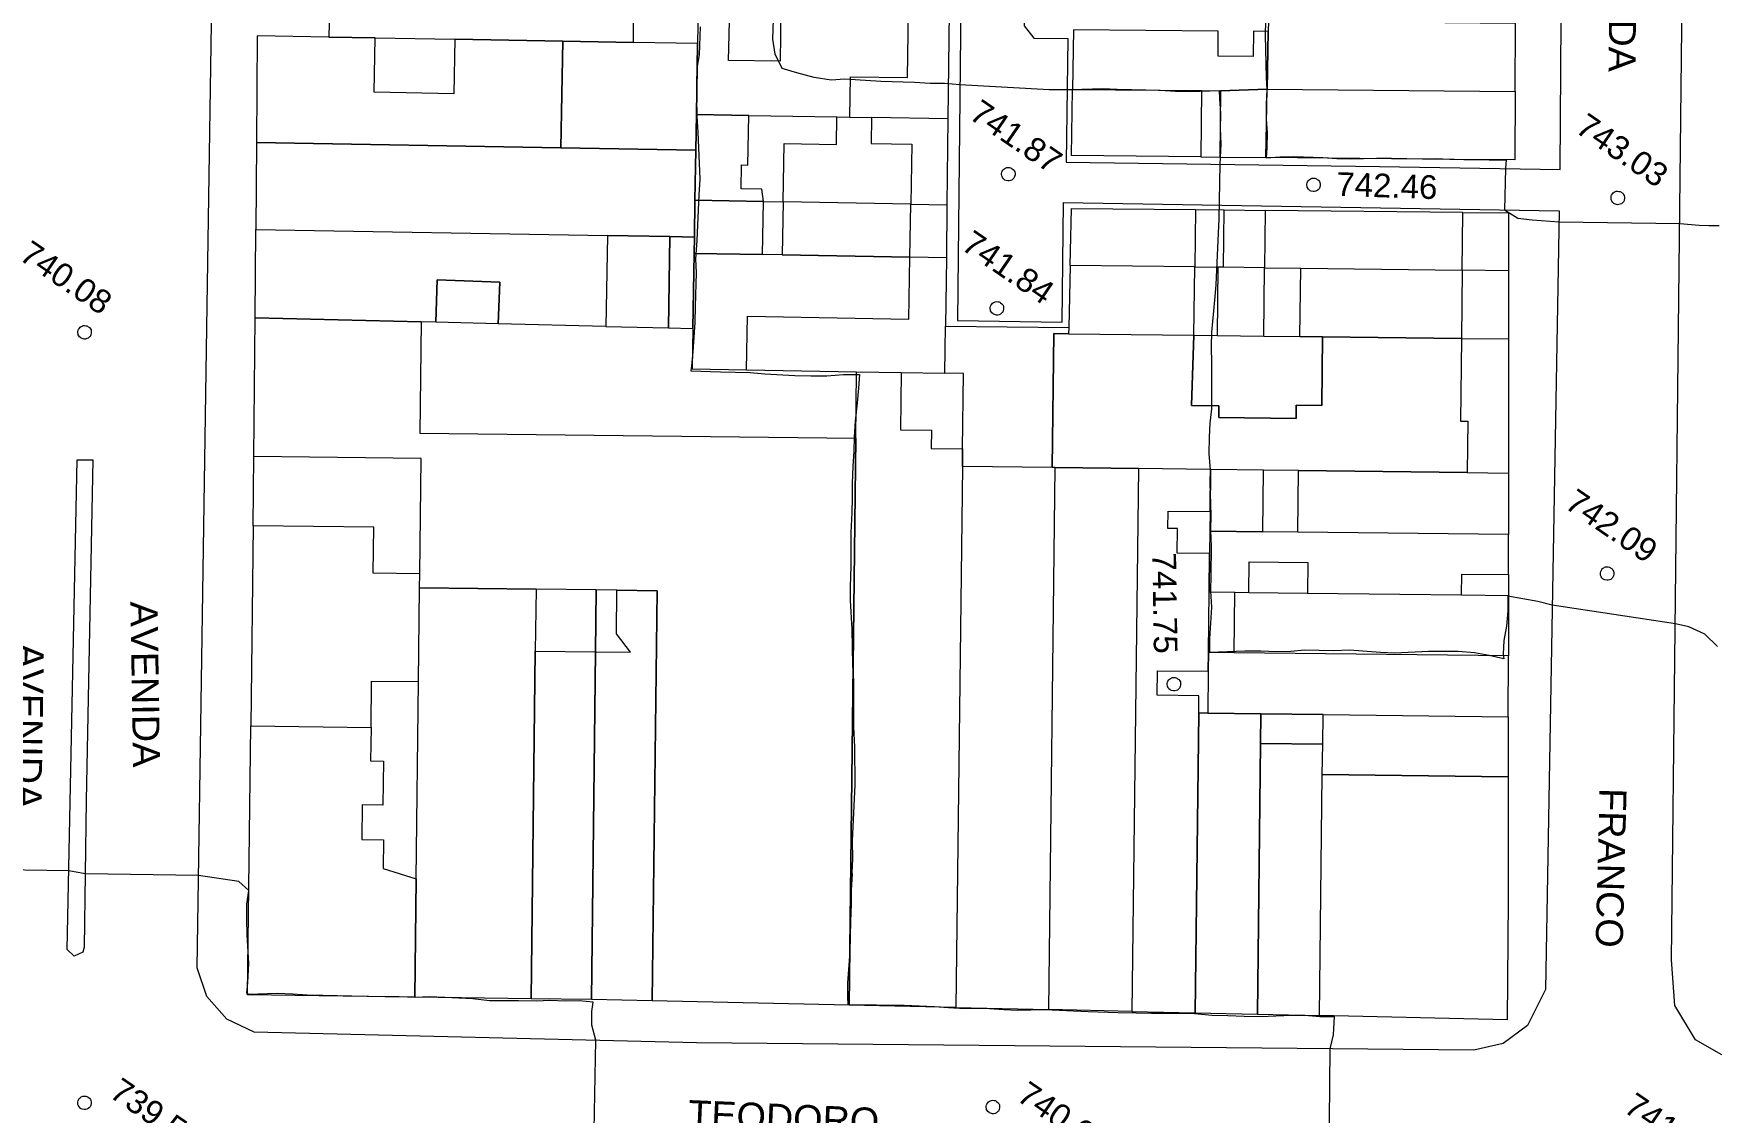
# Model space of a CAD drawing. Header units: metres. Extents: x 322294 to 7190115, y 7390841 to 10157759.
# Drawn here: x 323466.7 to 323591, y 7393247.5 to 7393327.2 of the extents above; entities that cross this region are included whole.
import ezdxf
from ezdxf.enums import TextEntityAlignment as Align

# ---------------------------------------------------------------- set-up
doc = ezdxf.new("R2010")
doc.units = ezdxf.units.M
doc.layers.get('0').update_dxf_attribs({"lineweight": 18})
for name, color, linetype, lineweight in [('100_SIST_VIARIO_MEIO_FIO', 1, 'Continuous', 18), ('108_SEP_FIS_CANT_CENT_ILHA', 7, 'Continuous', 18), ('144_P_DUPLA_ASF_TOP', 7, 'Continuous', 18), ('160_P_SIMP_ASF_TOP', 7, 'Continuous', 18), ('206_MURO_E_MURO_ARRIMO', 7, 'Continuous', 18), ('214_PROJ_BEIRAL_EDIF', 10, 'Continuous', 18), ('600_CURVA_MESTRA', 14, 'Continuous', 18), ('604_CURVA_INTERM', 7, 'Continuous', 18), ('606_PTO_COTADO', 7, 'Continuous', 18), ('608_PTO_COTADO_INTERVIA', 1, 'Continuous', 18)]:
    doc.layers.add(name, color=color, linetype=linetype, lineweight=lineweight)
doc.styles.add('Style-Arial', font='arial.ttf', dxfattribs={"height": 1.75})

# ---------------------------------------------------------------- blocks, each defined once
blk = doc.blocks.new('SP09')
at = {"color": 0, "linetype": 'Continuous'}
blk.add_lwpolyline([(-0.03, -0.51), (-0.14, -0.49), (-0.24, -0.46), (-0.31, -0.42), (-0.35, -0.39), (-0.42, -0.31), (-0.47, -0.24), (-0.51, -0.15), (-0.52, -0.09), (-0.52, 0.03), (-0.51, 0.11), (-0.48, 0.2), (-0.44, 0.27), (-0.4, 0.33), (-0.32, 0.39), (-0.23, 0.44), (-0.15, 0.48), (-0.1, 0.48), (-0.03, 0.48), (0.08, 0.48), (0.19, 0.44), (0.27, 0.4), (0.35, 0.32), (0.41, 0.23), (0.46, 0.11), (0.48, 0.03), (0.48, -0.03), (0.47, -0.08), (0.44, -0.21), (0.38, -0.3), (0.31, -0.38), (0.23, -0.44), (0.1, -0.49), (0.02, -0.51)], close=True, dxfattribs=at)
blk = doc.blocks.new('SP10')
at = {"color": 0, "linetype": 'Continuous'}
blk.add_lwpolyline([(-0.03, -0.51), (-0.14, -0.49), (-0.24, -0.46), (-0.31, -0.42), (-0.35, -0.39), (-0.42, -0.31), (-0.47, -0.24), (-0.51, -0.15), (-0.52, -0.09), (-0.52, 0.03), (-0.51, 0.11), (-0.48, 0.2), (-0.44, 0.27), (-0.4, 0.33), (-0.32, 0.39), (-0.23, 0.44), (-0.15, 0.48), (-0.1, 0.48), (-0.03, 0.48), (0.08, 0.48), (0.19, 0.44), (0.27, 0.4), (0.35, 0.32), (0.41, 0.23), (0.46, 0.11), (0.48, 0.03), (0.48, -0.03), (0.47, -0.08), (0.44, -0.21), (0.38, -0.3), (0.31, -0.38), (0.23, -0.44), (0.1, -0.49), (0.02, -0.51)], close=True, dxfattribs=at)

msp = doc.modelspace()

# ---------------------------------------------------------------- linework, layer by layer
at = {"layer": '100_SIST_VIARIO_MEIO_FIO'}
for points in [[(323579.473, 7393314.127), (323578.441, 7393256.595), (323577.132, 7393253.938), (323575.333, 7393252.614), (323573.156, 7393252.115), (323515.691, 7393252.659), (323482.986, 7393253.451), (323480.966, 7393254.402), (323479.485, 7393256.074), (323478.783, 7393258.196), (323479.492, 7393305.523), (323481.914, 7393462.866), (323482.97, 7393465.64), (323485.215, 7393467.58), (323486.684, 7393468.092), (323536.044, 7393467.43), (323537.119, 7393464.159), (323536.019, 7393404.709), (323534.984, 7393306.027), (323542.723, 7393305.911), (323542.812, 7393314.764), (323563.319, 7393314.417)], [(323580.564, 7393443.654), (323580.702, 7393461.879), (323579.837, 7393463.944), (323577.702, 7393466.012), (323576.056, 7393466.708), (323542.431, 7393467.455), (323540.961, 7393464.402), (323539.925, 7393327.821), (323540.639, 7393326.91), (323543.138, 7393326.881), (323543.013, 7393317.729), (323566.178, 7393317.419), (323579.528, 7393317.189), (323580.294, 7393431.177)]]:
    msp.add_lwpolyline(points, close=True, dxfattribs=at)
msp.add_lwpolyline([(323591.477, 7393251.755), (323589.545, 7393252.871), (323588.012, 7393255.401), (323587.78, 7393258.782), (323589.532, 7393418.748), (323590.452, 7393462.18), (323592.019, 7393464.703)], dxfattribs=at)
at = {"layer": '108_SEP_FIS_CANT_CENT_ILHA'}
msp.add_lwpolyline([(323470.427, 7393259.71), (323470.327, 7393259.352), (323469.68, 7393259.067), (323469.169, 7393259.554), (323469.91, 7393295.732), (323471.065, 7393295.74), (323470.576, 7393270.569)], close=True, dxfattribs=at)
at = {"layer": '206_MURO_E_MURO_ARRIMO'}
for p, q in [((323534.365, 7393328.832), (323534.278, 7393320.935)), ((323534.278, 7393320.935), (323534.208, 7393314.591)), ((323552.972, 7393318.117), (323554.388, 7393318.103)), ((323534.208, 7393314.591), (323534.165, 7393310.666)), ((323552.576, 7393314.225), (323554.697, 7393314.203)), ((323572.346, 7393314.022), (323575.725, 7393313.987)), ((323575.725, 7393313.987), (323575.722, 7393309.715)), ((323534.165, 7393310.666), (323534.11, 7393305.61)), ((323575.722, 7393309.715), (323575.719, 7393304.67)), ((323575.719, 7393304.67), (323575.714, 7393294.762)), ((323482.915, 7393290.858), (323482.977, 7393295.992)), ((323575.709, 7393287.258), (323575.708, 7393285.707))]:
    msp.add_line(p, q, dxfattribs=at)
for points in [[(323534.278, 7393320.935), (323528.636, 7393321.033)], [(323520.632, 7393314.827), (323522.089, 7393314.802)], [(323531.535, 7393314.638), (323534.208, 7393314.591)], [(323534.165, 7393310.666), (323531.467, 7393310.713)], [(323552.525, 7393309.992), (323554.242, 7393309.972)], [(323575.722, 7393309.715), (323572.296, 7393309.756)], [(323572.235, 7393304.711), (323575.719, 7393304.67)], [(323519.384, 7393302.384), (323527.53, 7393302.242)], [(323530.824, 7393302.185), (323534.05, 7393302.129)]]:
    msp.add_lwpolyline(points, dxfattribs=at)
at = {"layer": '214_PROJ_BEIRAL_EDIF'}
for points in [[(323505.8, 7393326.679), (323511.041, 7393326.588), (323511.003, 7393331.928), (323489.279, 7393332.261), (323488.622, 7393332.346), (323488.521, 7393326.979), (323491.93, 7393326.92), (323497.832, 7393326.817)], [(323518.157, 7393329.113), (323515.818, 7393329.153), (323515.773, 7393326.506), (323515.685, 7393321.257), (323519.551, 7393321.19), (323526.069, 7393321.077), (323527.031, 7393321.061), (323527.077, 7393324.047), (323531.285, 7393323.983), (323531.36, 7393328.884), (323521.932, 7393329.047), (323521.865, 7393325.193), (323518.055, 7393325.259)], [(323576.224, 7393327.986), (323557.966, 7393328.145), (323557.953, 7393327.393), (323557.877, 7393323.119), (323576.21, 7393322.959)], [(323483.221, 7393327.071), (323483.159, 7393319.193), (323505.663, 7393318.803), (323505.8, 7393326.679), (323497.832, 7393326.817), (323497.763, 7393322.796), (323491.86, 7393322.899), (323491.93, 7393326.92), (323488.521, 7393326.979)], [(323491.93, 7393326.92), (323497.832, 7393326.817), (323497.763, 7393322.796), (323491.86, 7393322.899)], [(323554.261, 7393327.426), (323543.566, 7393327.519), (323543.488, 7393323.108), (323553.014, 7393323.024), (323554.431, 7393323.012), (323557.877, 7393323.119), (323557.953, 7393327.393), (323556.856, 7393327.403), (323556.84, 7393325.547), (323554.245, 7393325.57)], [(323511.041, 7393326.588), (323505.8, 7393326.679), (323505.663, 7393318.803), (323515.641, 7393318.629), (323515.685, 7393321.257), (323515.773, 7393326.506)], [(323543.488, 7393323.108), (323553.014, 7393323.024), (323552.972, 7393318.117), (323543.402, 7393318.217)], [(323557.788, 7393318.067), (323557.877, 7393323.119), (323554.431, 7393323.012), (323554.388, 7393318.103)], [(323557.788, 7393318.067), (323557.877, 7393323.119), (323576.21, 7393322.959), (323576.196, 7393317.909), (323571.708, 7393317.922)], [(323519.551, 7393321.19), (323515.685, 7393321.257), (323515.641, 7393318.629), (323515.579, 7393314.915), (323520.632, 7393314.827), (323520.51, 7393315.737), (323518.988, 7393315.764), (323519.019, 7393317.53), (323519.488, 7393317.522)], [(323531.535, 7393314.638), (323522.089, 7393314.802), (323522.164, 7393319.119), (323526.034, 7393319.052), (323526.069, 7393321.077), (323527.031, 7393321.061), (323528.636, 7393321.033), (323528.603, 7393319.115), (323531.612, 7393319.063)], [(323505.663, 7393318.803), (323483.159, 7393319.193), (323483.109, 7393312.764), (323509.099, 7393312.313), (323513.728, 7393312.233), (323515.531, 7393312.202), (323515.579, 7393314.915), (323515.641, 7393318.629)], [(323520.564, 7393310.902), (323520.632, 7393314.827), (323515.579, 7393314.915), (323515.531, 7393312.202), (323515.51, 7393310.99)], [(323522.021, 7393310.877), (323531.467, 7393310.713), (323531.535, 7393314.638), (323522.089, 7393314.802)], [(323552.525, 7393309.992), (323543.314, 7393310.102), (323543.411, 7393314.319), (323552.576, 7393314.225)], [(323557.736, 7393314.172), (323557.686, 7393309.93), (323554.646, 7393309.967), (323554.697, 7393314.203)], [(323560.359, 7393309.899), (323572.296, 7393309.756), (323572.346, 7393314.022), (323557.736, 7393314.172), (323557.686, 7393309.93)], [(323496.414, 7393305.9), (323495.346, 7393305.926), (323483.057, 7393306.223), (323483.109, 7393312.764), (323509.099, 7393312.313), (323508.983, 7393305.597), (323501.027, 7393305.789), (323501.141, 7393308.86), (323496.53, 7393309.031)], [(323509.099, 7393312.313), (323508.983, 7393305.597), (323513.611, 7393305.485), (323513.728, 7393312.233)], [(323515.414, 7393305.442), (323515.51, 7393310.99), (323515.531, 7393312.202), (323513.728, 7393312.233), (323513.611, 7393305.485)], [(323531.467, 7393310.713), (323522.021, 7393310.877), (323520.564, 7393310.902), (323515.51, 7393310.99), (323515.414, 7393305.442), (323515.362, 7393302.453), (323519.384, 7393302.384), (323519.453, 7393306.345), (323531.388, 7393306.138)], [(323552.525, 7393309.992), (323543.314, 7393310.102), (323543.207, 7393305.517), (323543.202, 7393305.058), (323552.465, 7393304.947)], [(323554.646, 7393309.967), (323554.242, 7393309.972), (323554.181, 7393304.927), (323557.625, 7393304.886), (323557.686, 7393309.93)], [(323572.235, 7393304.711), (323561.969, 7393304.834), (323560.299, 7393304.854), (323560.359, 7393309.899), (323572.296, 7393309.756)], [(323501.027, 7393305.789), (323496.414, 7393305.9), (323496.53, 7393309.031), (323501.141, 7393308.86)], [(323495.23, 7393287.324), (323495.332, 7393295.844), (323482.977, 7393295.992), (323483.057, 7393306.223), (323495.346, 7393305.926), (323495.248, 7393297.717), (323527.471, 7393297.333), (323526.971, 7393255.435), (323512.424, 7393255.757), (323512.786, 7393286.066), (323509.809, 7393286.102), (323508.284, 7393286.12), (323503.827, 7393286.173), (323495.218, 7393286.276)], [(323541.988, 7393295.164), (323535.35, 7393295.243), (323535.365, 7393296.546), (323535.432, 7393302.113), (323534.05, 7393302.129), (323534.11, 7393305.61), (323543.207, 7393305.517), (323543.202, 7393305.058), (323542.106, 7393305.071)], [(323572.672, 7393294.798), (323560.198, 7393294.947), (323557.606, 7393294.978), (323553.694, 7393295.024), (323548.36, 7393295.088), (323542.213, 7393295.161), (323541.988, 7393295.164), (323542.106, 7393305.071), (323543.202, 7393305.058), (323552.465, 7393304.947), (323552.285, 7393299.747), (323554.314, 7393299.723), (323554.303, 7393298.854), (323560.011, 7393298.786), (323560.023, 7393299.776), (323561.908, 7393299.754), (323561.969, 7393304.834), (323572.235, 7393304.711), (323572.162, 7393298.599), (323572.717, 7393298.592)], [(323557.625, 7393304.886), (323560.299, 7393304.854), (323561.969, 7393304.834), (323561.908, 7393299.754), (323560.023, 7393299.776), (323560.011, 7393298.786), (323554.303, 7393298.854), (323554.314, 7393299.723), (323552.285, 7393299.747), (323552.465, 7393304.947), (323554.181, 7393304.927)], [(323535.365, 7393296.546), (323535.35, 7393295.243), (323534.873, 7393255.26), (323526.971, 7393255.435), (323527.471, 7393297.333), (323527.53, 7393302.242), (323530.824, 7393302.185), (323530.774, 7393297.952), (323533.051, 7393297.925), (323533.035, 7393296.574)], [(323541.988, 7393295.164), (323535.35, 7393295.243), (323534.873, 7393255.26), (323541.735, 7393255.108), (323542.213, 7393295.161)], [(323541.735, 7393255.108), (323542.213, 7393295.161), (323548.36, 7393295.088), (323547.882, 7393254.972)], [(323553.657, 7393291.914), (323553.694, 7393295.024), (323548.36, 7393295.088), (323547.882, 7393254.972), (323552.55, 7393254.868), (323552.815, 7393277.027), (323552.83, 7393278.308), (323549.746, 7393278.345), (323549.767, 7393280.154), (323553.516, 7393280.109), (323553.532, 7393281.507), (323553.586, 7393285.971), (323553.62, 7393288.813), (323551.23, 7393288.841), (323551.252, 7393290.652), (323550.534, 7393290.66), (323550.549, 7393291.951)], [(323553.639, 7393290.47), (323557.551, 7393290.424), (323557.606, 7393294.978), (323553.694, 7393295.024), (323553.657, 7393291.914)], [(323572.672, 7393294.798), (323575.714, 7393294.762), (323575.711, 7393290.207), (323560.144, 7393290.393), (323560.198, 7393294.947)], [(323495.135, 7393279.343), (323495.218, 7393286.276), (323495.23, 7393287.324), (323491.799, 7393287.365), (323491.839, 7393290.752), (323482.915, 7393290.858), (323482.739, 7393276.067), (323491.629, 7393275.961), (323491.67, 7393279.384)], [(323553.639, 7393290.47), (323553.62, 7393288.813), (323553.586, 7393285.971), (323555.488, 7393285.948), (323556.518, 7393285.936), (323556.545, 7393288.195), (323560.892, 7393288.143), (323560.865, 7393285.884), (323572.24, 7393285.748), (323572.259, 7393287.299), (323575.709, 7393287.258), (323575.711, 7393290.207), (323560.144, 7393290.393), (323557.551, 7393290.424)], [(323503.773, 7393281.609), (323503.467, 7393255.916), (323494.857, 7393256.031), (323494.961, 7393264.767), (323495.135, 7393279.343), (323495.218, 7393286.276), (323503.827, 7393286.173)], [(323503.773, 7393281.609), (323508.229, 7393281.556), (323508.284, 7393286.12), (323503.827, 7393286.173)], [(323508.229, 7393281.556), (323510.821, 7393281.525), (323509.771, 7393282.884), (323509.809, 7393286.102), (323512.786, 7393286.066), (323512.424, 7393255.757), (323507.923, 7393255.857)], [(323509.809, 7393286.102), (323508.284, 7393286.12), (323508.229, 7393281.556), (323510.821, 7393281.525), (323509.771, 7393282.884)], [(323556.518, 7393285.936), (323560.865, 7393285.884), (323572.24, 7393285.748), (323575.708, 7393285.707), (323575.706, 7393281.242), (323555.435, 7393281.484), (323555.488, 7393285.948)], [(323503.773, 7393281.609), (323508.229, 7393281.556), (323507.923, 7393255.857), (323503.467, 7393255.916)], [(323555.435, 7393281.484), (323553.532, 7393281.507), (323553.516, 7393280.109), (323553.479, 7393277.019), (323557.42, 7393276.972), (323562.007, 7393276.917), (323575.703, 7393276.754), (323575.706, 7393281.242)], [(323557.394, 7393274.777), (323557.42, 7393276.972), (323553.479, 7393277.019), (323552.815, 7393277.027), (323552.55, 7393254.868), (323557.155, 7393254.766)], [(323494.961, 7393264.767), (323494.857, 7393256.031), (323482.502, 7393256.196), (323482.739, 7393276.067), (323491.629, 7393275.961), (323491.599, 7393273.484), (323492.55, 7393273.473), (323492.511, 7393270.224), (323490.976, 7393270.243), (323490.945, 7393267.677), (323492.556, 7393267.658), (323492.531, 7393265.528)], [(323562.007, 7393276.917), (323557.42, 7393276.972), (323557.394, 7393274.777), (323561.981, 7393274.722)], [(323561.981, 7393274.722), (323562.007, 7393276.917), (323575.703, 7393276.754), (323575.701, 7393272.313), (323561.954, 7393272.477)], [(323557.155, 7393254.766), (323561.742, 7393254.664), (323561.954, 7393272.477), (323561.981, 7393274.722), (323557.394, 7393274.777)], [(323575.701, 7393272.313), (323575.696, 7393263.202), (323575.612, 7393254.357), (323561.742, 7393254.664), (323561.954, 7393272.477)]]:
    msp.add_lwpolyline(points, close=True, dxfattribs=at)
at = {"layer": '600_CURVA_MESTRA', "elevation": 740}
msp.add_lwpolyline([(323508.055, 7393242.21), (323508.242, 7393252.839), (323507.96, 7393253.947), (323507.952, 7393254.956), (323508.062, 7393255.657), (323507.024, 7393255.747), (323506.017, 7393255.74), (323504.857, 7393255.793), (323503.853, 7393255.726), (323502.543, 7393255.747), (323500.376, 7393255.75), (323499.149, 7393255.902), (323497.075, 7393255.991), (323495.919, 7393256.043), (323494.919, 7393256.014), (323493.701, 7393256.061), (323492.679, 7393256.045), (323490.204, 7393256.097), (323489.152, 7393256.137), (323488.068, 7393256.138), (323486.915, 7393256.178), (323485.855, 7393256.258), (323484.69, 7393256.304), (323482.56, 7393256.224), (323482.444, 7393256.313), (323482.514, 7393257.123), (323482.586, 7393258.513), (323482.478, 7393260.623), (323482.45, 7393261.792), (323482.456, 7393262.89), (323482.594, 7393263.92), (323481.847, 7393264.586), (323478.885, 7393265.011), (323470.501, 7393265.131), (323469.287, 7393265.351), (323462.74, 7393265.473)], dxfattribs=at)
at = {"layer": '604_CURVA_INTERM', "flags": 128}
for points, elevation in [([(323591.18, 7393281.937), (323590.229, 7393282.845), (323589.054, 7393283.405), (323588.073, 7393283.609), (323578.95, 7393285.007), (323577.881, 7393285.267), (323575.675, 7393285.651), (323575.658, 7393284.584), (323575.581, 7393283.452), (323575.371, 7393282.396), (323575.316, 7393281.376), (323575.377, 7393281.034), (323574.283, 7393281.268), (323573.199, 7393281.475), (323571.994, 7393281.58), (323569.8, 7393281.575), (323567.327, 7393281.457), (323566.262, 7393281.494), (323563.966, 7393281.681), (323562.804, 7393281.615), (323560.641, 7393281.671), (323559.621, 7393281.573), (323558.601, 7393281.546), (323557.415, 7393281.599), (323556.23, 7393281.597), (323553.648, 7393281.507), (323553.644, 7393282.538), (323553.702, 7393283.659), (323553.794, 7393284.848), (323553.708, 7393286.028), (323553.745, 7393287.22), (323553.754, 7393289.329), (323553.724, 7393290.512), (323553.749, 7393291.675), (323553.674, 7393294.01), (323553.678, 7393295.023), (323553.599, 7393296.171), (323553.61, 7393297.415), (323553.674, 7393298.444), (323553.775, 7393299.494), (323553.783, 7393302.855), (323553.771, 7393304.108), (323553.78, 7393305.166), (323554.02, 7393307.533), (323554.104, 7393308.677), (323554.269, 7393312.48), (323554.33, 7393313.53), (323554.391, 7393317.577), (323554.469, 7393319.089), (323554.435, 7393320.213), (323554.451, 7393321.326), (323554.366, 7393322.415), (323554.353, 7393322.995), (323552.206, 7393322.94), (323551.1, 7393322.952), (323549.962, 7393323.032), (323546.799, 7393323.112), (323545.718, 7393323.145), (323543.403, 7393323.082), (323541.767, 7393323.069), (323535.167, 7393323.442), (323534.021, 7393323.558), (323532.969, 7393323.556), (323531.807, 7393323.631), (323529.313, 7393323.701), (323526.665, 7393323.857), (323525.657, 7393323.793), (323524.382, 7393324.001), (323523.101, 7393324.332), (323522.033, 7393324.665), (323521.503, 7393325.704), (323521.341, 7393326.825), (323521.518, 7393331.997)], 742), ([(323557.742, 7393328.167), (323557.731, 7393327.113), (323557.785, 7393325.023), (323557.802, 7393323.969), (323557.856, 7393323.102), (323557.809, 7393321.985), (323557.809, 7393320.948), (323557.876, 7393319.893), (323557.854, 7393318.827), (323557.803, 7393318.06), (323558.827, 7393318.123), (323559.85, 7393318.153), (323562, 7393318.07), (323563.024, 7393318.006), (323564.058, 7393317.976), (323565.97, 7393318.039), (323567.08, 7393318.032), (323569.348, 7393317.984), (323570.378, 7393318.006), (323571.386, 7393317.945), (323572.404, 7393317.93), (323573.226, 7393317.939), (323574.29, 7393317.899), (323575.534, 7393317.911), (323575.484, 7393317.258), (323575.431, 7393314.2), (323576.415, 7393313.587), (323577.463, 7393313.473), (323579.459, 7393313.337), (323588.376, 7393313.208), (323589.802, 7393313.077), (323590.531, 7393313.053), (323591.293, 7393313.056)], 743), ([(323515.956, 7393327.731), (323515.888, 7393325.676), (323515.716, 7393324.669), (323515.679, 7393323.537), (323515.68, 7393322.446), (323515.705, 7393321.125), (323515.8, 7393319.957), (323515.941, 7393316.487), (323515.856, 7393315.332), (323515.712, 7393311.948), (323515.612, 7393310.595), (323515.667, 7393309.561), (323515.583, 7393307.098), (323515.562, 7393305.888), (323515.413, 7393303.716), (323515.319, 7393302.656), (323515.263, 7393302.308), (323517.473, 7393302.237), (323519.65, 7393302.191), (323520.748, 7393302.089), (323522.948, 7393301.975), (323524.146, 7393301.95), (323525.33, 7393301.948), (323526.549, 7393302.034), (323527.733, 7393302.039), (323527.673, 7393301.028), (323527.574, 7393299.94), (323527.417, 7393298.587), (323527.343, 7393297.441), (323527.315, 7393296.345), (323527.24, 7393295.275), (323527.199, 7393293.966), (323527.196, 7393292.895), (323527.171, 7393291.851), (323527.093, 7393290.355), (323527.102, 7393287.868), (323527.047, 7393286.352), (323527.058, 7393285.33), (323527.163, 7393283.234), (323527.234, 7393280.563), (323527.307, 7393279.404), (323527.292, 7393276.996), (323527.297, 7393275.971), (323527.37, 7393274.537), (323527.387, 7393271.716), (323527.193, 7393267.584), (323527.23, 7393266.256), (323527.18, 7393265.236), (323527.189, 7393265.105), (323527.136, 7393263.956), (323527.12, 7393262.889), (323527.065, 7393261.642), (323527.026, 7393259.38), (323526.853, 7393257.098), (323526.849, 7393256.032), (323526.877, 7393255.483), (323527.954, 7393255.455), (323528.991, 7393255.471), (323531.049, 7393255.428), (323533.287, 7393255.333), (323534.331, 7393255.254), (323535.521, 7393255.201), (323536.716, 7393255.203), (323537.355, 7393255.187), (323538.411, 7393255.116), (323539.415, 7393255.072), (323541.415, 7393255.107), (323544.635, 7393254.97), (323546.87, 7393254.883), (323548.181, 7393254.881), (323549.322, 7393254.833), (323551.481, 7393254.838), (323552.534, 7393254.823), (323553.787, 7393254.695), (323554.978, 7393254.666), (323556.179, 7393254.613), (323557.376, 7393254.591), (323559.664, 7393254.696), (323560.666, 7393254.689), (323561.771, 7393254.588), (323562.839, 7393254.598), (323562.746, 7393253.235), (323562.519, 7393252.216), (323562.411, 7393241.618)], 741)]:
    msp.add_lwpolyline(points, dxfattribs=dict(at, elevation=elevation))

# ---------------------------------------------------------------- block references
at = {"layer": '606_PTO_COTADO', "rotation": 325.5688295630279}
for p in [(323561.333, 7393316.052, 742.464), (323583.037, 7393287.325, 742.094), (323551.011, 7393279.148, 741.754), (323537.631, 7393247.904, 740.674)]:
    msp.add_blockref('SP09', p, dxfattribs=at)
at = {"layer": '608_PTO_COTADO_INTERVIA', "rotation": 325.5688295630279}
for p in [(323538.768, 7393316.838, 741.869), (323583.823, 7393315.085, 743.029), (323537.925, 7393306.926, 741.844), (323470.482, 7393305.154, 740.079), (323470.476, 7393248.215, 739.549)]:
    msp.add_blockref('SP10', p, dxfattribs=at)

# ---------------------------------------------------------------- texts
at = {"layer": '144_P_DUPLA_ASF_TOP', "style": 'Style-Arial'}
for rotation, p in [(270.94235, (323474.84, 7393285.277)), (269.12851, (323466.452, 7393282.179))]:
    msp.add_text('AVENIDA', height=2, rotation=rotation, dxfattribs=at).set_placement(p, align=Align.MIDDLE_LEFT)
at = {"layer": '160_P_SIMP_ASF_TOP', "style": 'Style-Arial'}
msp.add_text('LACERDA', height=2, rotation=269.47677, dxfattribs=at).set_placement((323584.23, 7393337.598), align=Align.MIDDLE_LEFT)
for s, rotation, p in [('FRANCO', 268.56883, (323582.451, 7393271.498)), ('TEODORO', 357.56883, (323515.043, 7393246.428))]:
    msp.add_text(s, height=2, rotation=rotation, dxfattribs=at).set_placement(p)
at = {"layer": '606_PTO_COTADO', "style": 'Style-Arial'}
for s, rotation, p in [('742.46', 358.06884, (323566.727, 7393315.999, 742.464)), ('742.09', 325.56883, (323583.348, 7393290.859, 742.094)), ('741.75', 270.87456, (323550.322, 7393285.147, 741.754)), ('740.67', 325.56883, (323542.835, 7393247.08, 740.674))]:
    msp.add_text(s, height=1.75, rotation=rotation, dxfattribs=at).set_placement(p, align=Align.MIDDLE_CENTER)
at = {"layer": '608_PTO_COTADO_INTERVIA', "style": 'Style-Arial'}
for s, p in [('741.87', (323539.32, 7393319.631, 741.869)), ('743.03', (323584.134, 7393318.619, 743.029)), ('740.08', (323469.095, 7393309.21, 740.079)), ('741.84', (323538.741, 7393309.965, 741.844)), ('739.55', (323475.765, 7393247.333, 739.549)), ('741.01', (323587.709, 7393246.236, 741.01))]:
    msp.add_text(s, height=1.75, rotation=325.56883, dxfattribs=at).set_placement(p, align=Align.MIDDLE_CENTER)

doc.saveas('drawing.dxf')
